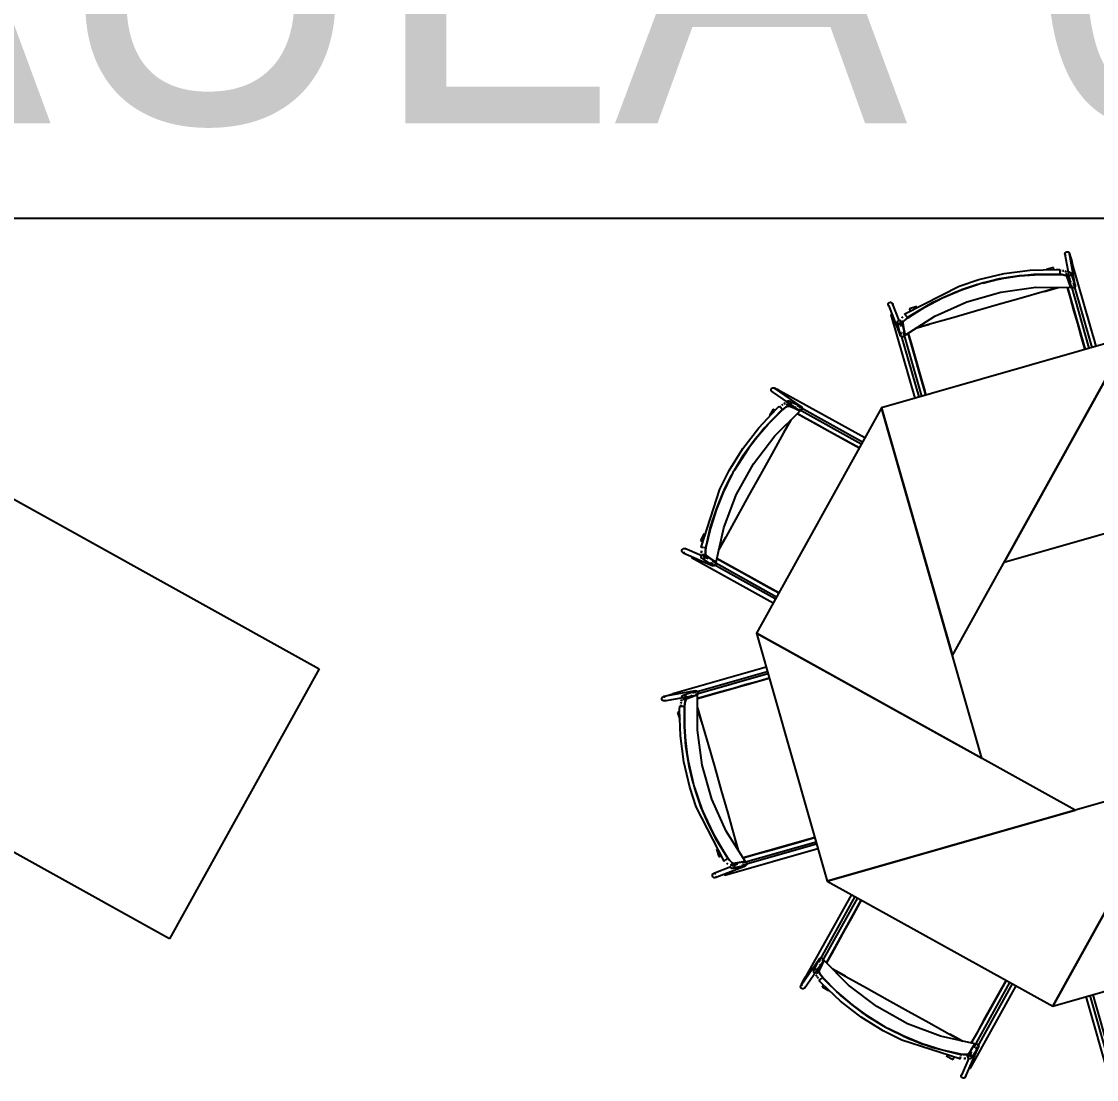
# Model space of a CAD drawing. Header units: metres. Extents: x 2.3 to 42.8, y 0.9 to 31.9.
# Drawn here: x 26.581 to 27.626, y 26.513 to 27.541 of the extents above; entities that cross this region are included whole.
import ezdxf

# ---------------------------------------------------------------- set-up
doc = ezdxf.new("R2010")
doc.units = ezdxf.units.M
for name, color, linetype in [('ARREDI', 9, 'Continuous'), ('PARETI_STRUTTURE', 7, 'Continuous'), ('WAYFINDING_RIQUADRI', 7, 'Continuous'), ('WAYFINDING_TESTI', 7, 'Continuous')]:
    doc.layers.add(name, color=color, linetype=linetype)

msp = doc.modelspace()

# ---------------------------------------------------------------- linework, layer by layer
at = {"layer": 'ARREDI'}
for points in [[(27.5964, 27.3134), (27.5958, 27.3138), (27.5954, 27.3144), (27.5952, 27.3149), (27.5952, 27.3149), (27.5952, 27.3151), (27.5953, 27.3159), (27.5956, 27.3166)], [(27.5956, 27.3166), (27.5962, 27.3171), (27.5969, 27.3174), (27.5976, 27.3174), (27.5983, 27.3172), (27.5989, 27.3168), (27.5994, 27.3162), (27.5995, 27.3157), (27.5995, 27.3157), (27.5995, 27.3154), (27.5995, 27.3147), (27.5991, 27.314)], [(27.584, 27.302), (27.584, 27.302)], [(27.6015, 27.3063), (27.6008, 27.3061)], [(27.6022, 27.3066), (27.602, 27.3065), (27.6015, 27.3063)], [(27.6023, 27.3066), (27.6023, 27.3066)], [(27.4375, 27.248), (27.4386, 27.2422), (27.4398, 27.2364), (27.4687, 27.2547), (27.5, 27.2687), (27.5329, 27.2781), (27.5669, 27.2828), (27.6011, 27.2826), (27.599, 27.2881), (27.5969, 27.2936), (27.5962, 27.2942), (27.5946, 27.2947), (27.5923, 27.2951), (27.5899, 27.2953)], [(27.5898, 27.2953), (27.5703, 27.2954), (27.5509, 27.2939), (27.5317, 27.2909), (27.5155, 27.2869)], [(27.5155, 27.2869), (27.5317, 27.2909), (27.551, 27.2939), (27.5704, 27.2954), (27.5899, 27.2953)], [(27.5846, 27.2999), (27.5844, 27.3006), (27.5842, 27.3013), (27.5841, 27.3017), (27.584, 27.302)], [(27.5899, 27.2953), (27.5925, 27.2951), (27.5947, 27.2947), (27.5963, 27.2942), (27.5969, 27.2936)], [(27.5902, 27.297), (27.5902, 27.2964), (27.5901, 27.2959), (27.5901, 27.2957)], [(27.5903, 27.2992), (27.5903, 27.2985), (27.5902, 27.2977), (27.5902, 27.297)], [(27.5914, 27.2991), (27.5903, 27.2992)], [(27.5903, 27.2991), (27.5914, 27.2991)], [(27.5904, 27.2999), (27.5904, 27.2997)], [(27.5927, 27.2989), (27.5938, 27.2987)], [(27.594, 27.2987), (27.5928, 27.2989)], [(27.595, 27.2985), (27.5966, 27.298)], [(27.5966, 27.298), (27.595, 27.2985)], [(27.6006, 27.2946), (27.6001, 27.294), (27.5994, 27.2937), (27.5986, 27.2937), (27.5979, 27.2939), (27.5973, 27.2943), (27.5973, 27.2943), (27.5969, 27.2949), (27.5968, 27.295), (27.5967, 27.2956), (27.5968, 27.2963), (27.5971, 27.297)], [(27.5977, 27.2975), (27.5984, 27.2978), (27.5991, 27.2979), (27.5998, 27.2977), (27.6004, 27.2973), (27.6005, 27.2972), (27.6008, 27.2967), (27.6009, 27.2965), (27.601, 27.296), (27.6009, 27.2952), (27.6006, 27.2946)], [(27.5978, 27.296), (27.5994, 27.292), (27.6, 27.2904)], [(27.5887, 27.2827), (27.5749, 27.2787), (27.5528, 27.2724), (27.5306, 27.266), (27.5084, 27.2597), (27.4862, 27.2533), (27.464, 27.247), (27.4503, 27.2431)], [(27.5101, 27.2854), (27.4946, 27.2803)], [(27.4946, 27.2803), (27.5101, 27.2854)], [(27.5753, 27.2788), (27.5887, 27.2827)], [(27.6147, 27.2229), (27.6111, 27.2353), (27.6076, 27.2477), (27.604, 27.2602), (27.6005, 27.2726), (27.5976, 27.2826)], [(27.6005, 27.2889), (27.6009, 27.288)], [(27.6013, 27.2849), (27.6011, 27.2826)], [(27.6049, 27.2831), (27.6043, 27.2826), (27.6036, 27.2823), (27.6029, 27.2822), (27.6022, 27.2824), (27.6016, 27.2829), (27.6012, 27.2835)], [(27.6034, 27.2865), (27.6041, 27.2863), (27.6047, 27.2858), (27.6051, 27.2852), (27.6053, 27.2847), (27.6053, 27.2845), (27.6052, 27.2838), (27.6049, 27.2831)], [(27.4426, 27.2532), (27.459, 27.2635), (27.4763, 27.2726), (27.494, 27.28)], [(27.494, 27.2801), (27.4764, 27.2726), (27.4591, 27.2636), (27.4427, 27.2533)], [(26.2406, 27.2619), (26.8705, 26.9121)], [(27.4248, 27.2642), (27.4242, 27.2646), (27.4237, 27.2652), (27.4236, 27.2654), (27.4236, 27.2654), (27.4235, 27.2659), (27.4235, 27.2666), (27.4238, 27.2673), (27.4243, 27.2679), (27.425, 27.2682), (27.4257, 27.2683), (27.4265, 27.2682)], [(27.4265, 27.2682), (27.4271, 27.2678), (27.4276, 27.2672), (27.4277, 27.267), (27.4277, 27.267), (27.4278, 27.2665), (27.4278, 27.2658), (27.4275, 27.2651)], [(27.444, 27.2619), (27.4441, 27.2617), (27.4442, 27.2612), (27.4444, 27.2606), (27.4446, 27.2599)], [(27.4269, 27.2564), (27.4264, 27.2563), (27.4262, 27.2562), (27.4261, 27.2562), (27.4261, 27.2562)], [(27.4276, 27.2566), (27.4269, 27.2564)], [(27.4339, 27.2469), (27.4332, 27.2473), (27.4328, 27.2479), (27.4326, 27.2484), (27.4325, 27.2486), (27.4326, 27.2492), (27.4326, 27.2493), (27.4329, 27.25), (27.4334, 27.2505), (27.434, 27.2508)], [(27.4362, 27.2504), (27.4366, 27.2498), (27.4368, 27.2493), (27.4368, 27.2491), (27.4368, 27.2484), (27.4368, 27.2484), (27.4365, 27.2477), (27.436, 27.2472), (27.4354, 27.2468), (27.4346, 27.2467), (27.4339, 27.2469)], [(27.4363, 27.2453), (27.4352, 27.2511)], [(27.4375, 27.2541), (27.4365, 27.2532)], [(27.4366, 27.2532), (27.4375, 27.2541)], [(27.4426, 27.2532), (27.4406, 27.2517), (27.4389, 27.2502), (27.4378, 27.2489), (27.4375, 27.248)], [(27.4375, 27.248), (27.4378, 27.2488), (27.4388, 27.2501), (27.4405, 27.2516), (27.4426, 27.2532)], [(27.4414, 27.2545), (27.441, 27.2551), (27.4406, 27.2557), (27.4402, 27.2562), (27.4399, 27.2566), (27.4397, 27.2568), (27.4397, 27.2569), (27.4397, 27.2569), (27.4398, 27.2567)], [(27.4422, 27.2534), (27.442, 27.2536), (27.4418, 27.2539), (27.4414, 27.2545)], [(27.4503, 27.2431), (27.4637, 27.2469)], [(27.4363, 27.2349), (27.4357, 27.2353), (27.4352, 27.2358), (27.4351, 27.2361), (27.4351, 27.2361), (27.435, 27.2366), (27.435, 27.2373), (27.4353, 27.238), (27.4358, 27.2386), (27.4364, 27.2389)], [(27.4392, 27.2364), (27.439, 27.2357), (27.4385, 27.2352), (27.4378, 27.2348), (27.4371, 27.2347), (27.4363, 27.2349)], [(27.4398, 27.2364), (27.4379, 27.2388), (27.4398, 27.2364)], [(27.4428, 27.2383), (27.4463, 27.2261), (27.4505, 27.2114), (27.4547, 27.1966), (27.4589, 27.182), (27.46, 27.1781)], [(27.3096, 27.1827), (27.3096, 27.1835), (27.3099, 27.1842), (27.3104, 27.1847), (27.3111, 27.1851), (27.3118, 27.1852), (27.3125, 27.1851), (27.313, 27.1848), (27.313, 27.1848), (27.3132, 27.1847), (27.3136, 27.1841), (27.3139, 27.1834)], [(27.3117, 27.1809), (27.311, 27.181), (27.3105, 27.1813), (27.3105, 27.1813), (27.3103, 27.1814), (27.3099, 27.182), (27.3096, 27.1827)], [(27.321, 27.1796), (27.3207, 27.179)], [(27.3214, 27.1803), (27.3214, 27.1804), (27.3214, 27.1803), (27.3212, 27.18), (27.321, 27.1796)], [(27.2463, 27.0224), (27.2512, 27.0191), (27.2561, 27.0158), (27.2636, 27.0492), (27.2758, 27.0813), (27.2925, 27.1112), (27.3132, 27.1385), (27.3375, 27.1626), (27.3322, 27.165), (27.3268, 27.1674), (27.3259, 27.1673), (27.3244, 27.1665), (27.3225, 27.1652), (27.3206, 27.1636)], [(27.3176, 27.1673), (27.3176, 27.1673)], [(27.3177, 27.1672), (27.3178, 27.167), (27.3182, 27.1667), (27.3186, 27.1662), (27.3191, 27.1656), (27.3196, 27.1651)], [(27.3182, 27.1666), (27.319, 27.1673)], [(27.32, 27.1682), (27.3211, 27.169)], [(27.3211, 27.169), (27.3201, 27.1683)], [(27.3206, 27.1636), (27.3226, 27.1653), (27.3244, 27.1666), (27.3259, 27.1673), (27.3268, 27.1674)], [(27.3219, 27.1695), (27.3234, 27.1703)], [(27.3234, 27.1703), (27.3219, 27.1695)], [(27.3245, 27.1707), (27.3248, 27.1714), (27.3253, 27.172), (27.3259, 27.1724), (27.3266, 27.1725), (27.3267, 27.1725), (27.3274, 27.1723), (27.3275, 27.1723), (27.328, 27.172), (27.3285, 27.1714), (27.3287, 27.1707)], [(27.3287, 27.1707), (27.3287, 27.1699), (27.3284, 27.1692), (27.3279, 27.1686), (27.3273, 27.1683), (27.3266, 27.1682), (27.3258, 27.1683), (27.3257, 27.1684), (27.3252, 27.1687), (27.3248, 27.1693), (27.3245, 27.17)], [(27.3257, 27.1697), (27.3297, 27.168), (27.3312, 27.1673)], [(27.3326, 27.1666), (27.3335, 27.1663)], [(27.3359, 27.1663), (27.3364, 27.1669), (27.337, 27.1673), (27.3378, 27.1674), (27.3385, 27.1672), (27.3389, 27.167), (27.3389, 27.167), (27.3391, 27.1669), (27.3396, 27.1663), (27.3398, 27.1656)], [(27.2739, 27.1051), (27.2826, 27.1194), (27.2941, 27.1352), (27.3068, 27.1499), (27.3206, 27.1636)], [(27.3205, 27.1635), (27.3067, 27.1499), (27.294, 27.1351), (27.2826, 27.1193), (27.2739, 27.1051)], [(27.3136, 27.1632), (27.313, 27.1635), (27.3124, 27.1638), (27.312, 27.1641), (27.3117, 27.1642)], [(27.3196, 27.1651), (27.32, 27.1646), (27.3203, 27.1642), (27.3205, 27.1641)], [(27.3952, 27.1267), (27.3893, 27.1299), (27.378, 27.1362), (27.3667, 27.1425), (27.3554, 27.1488), (27.3441, 27.155), (27.335, 27.1601)], [(27.3361, 27.1643), (27.3375, 27.1626)], [(27.3398, 27.1656), (27.3398, 27.1648), (27.3395, 27.1641), (27.339, 27.1636), (27.3384, 27.1632), (27.3377, 27.1631), (27.3369, 27.1632)], [(27.3287, 27.1538), (27.3217, 27.1413), (27.3106, 27.1212), (27.2994, 27.101), (27.2881, 27.0808), (27.2769, 27.0606), (27.2658, 27.0405), (27.2588, 27.028)], [(27.3219, 27.1416), (27.3287, 27.1538)], [(27.2712, 27.1002), (27.2639, 27.0856)], [(27.2639, 27.0856), (27.2712, 27.1002)], [(27.2636, 27.0851), (27.2564, 27.0673), (27.2506, 27.0487), (27.2462, 27.0298)], [(27.2462, 27.0297), (27.2505, 27.0486), (27.2564, 27.0672), (27.2636, 27.085)], [(27.241, 27.0369), (27.2413, 27.0368), (27.2417, 27.0365), (27.2423, 27.0362), (27.2429, 27.0358)], [(27.2588, 27.028), (27.2655, 27.04)], [(27.2259, 27.0249), (27.2252, 27.0248), (27.2244, 27.0248), (27.2242, 27.0249), (27.2242, 27.0249), (27.2238, 27.0252), (27.2232, 27.0257), (27.223, 27.0264), (27.2229, 27.0272), (27.2231, 27.0279), (27.2236, 27.0285), (27.2242, 27.0289)], [(27.2242, 27.0289), (27.2249, 27.0291), (27.2257, 27.029), (27.2259, 27.0289), (27.2259, 27.0289), (27.2263, 27.0286), (27.2269, 27.0281)], [(27.2324, 27.0201), (27.2325, 27.0202)], [(27.2329, 27.0209), (27.2326, 27.0205), (27.2325, 27.0202)], [(27.2332, 27.0215), (27.2329, 27.0209)], [(27.2438, 27.0299), (27.243, 27.03), (27.2424, 27.0301), (27.2419, 27.0302), (27.2416, 27.0303), (27.2416, 27.0303), (27.2416, 27.0303), (27.2418, 27.0302)], [(27.2445, 27.0191), (27.2438, 27.0189), (27.2431, 27.019), (27.2425, 27.0192), (27.2424, 27.0193), (27.2419, 27.0198), (27.2419, 27.0198), (27.2416, 27.0205), (27.2416, 27.0213), (27.2418, 27.022), (27.2423, 27.0226)], [(27.242, 27.0246), (27.2419, 27.0255), (27.242, 27.0267)], [(27.242, 27.0267), (27.2419, 27.0254)], [(27.2485, 27.0189), (27.2473, 27.0197), (27.2424, 27.023)], [(27.2436, 27.0232), (27.2444, 27.0231), (27.2449, 27.0228), (27.245, 27.0228), (27.2455, 27.0222), (27.2455, 27.0222), (27.2458, 27.0215), (27.2458, 27.0208), (27.2456, 27.0201), (27.2451, 27.0195), (27.2445, 27.0191)], [(27.2458, 27.0295), (27.2456, 27.0296), (27.2451, 27.0297), (27.2445, 27.0298)], [(27.2462, 27.0224), (27.2459, 27.0232), (27.2457, 27.0249), (27.2458, 27.0271), (27.2462, 27.0296)], [(27.2462, 27.0297), (27.2459, 27.0272), (27.2458, 27.0249), (27.2459, 27.0233), (27.2463, 27.0224)], [(27.2547, 27.0123), (27.254, 27.0121), (27.2533, 27.0122), (27.253, 27.0123), (27.253, 27.0123), (27.2526, 27.0126), (27.2521, 27.0131), (27.2518, 27.0138), (27.2518, 27.0145), (27.252, 27.0153)], [(27.2561, 27.0158), (27.2531, 27.0163), (27.2561, 27.0158)], [(27.2552, 27.016), (27.2557, 27.0155), (27.256, 27.0148), (27.256, 27.014), (27.2558, 27.0133), (27.2554, 27.0127), (27.2547, 27.0123)], [(27.2568, 27.0193), (27.268, 27.0131), (27.2814, 27.0057), (27.2948, 26.9983), (27.3081, 26.9909), (27.317, 26.9859)], [(26.7249, 26.6498), (26.095, 26.9996)], [(26.8705, 26.9121), (26.7249, 26.6498)], [(27.3078, 26.903), (27.298, 26.9002), (27.2855, 26.8967), (27.2731, 26.8931), (27.2607, 26.8896), (27.2482, 26.886), (27.2382, 26.8832)], [(27.2043, 26.8812), (27.2037, 26.8817), (27.2034, 26.8824), (27.2034, 26.8832), (27.2036, 26.8839), (27.204, 26.8845), (27.2046, 26.8849), (27.2051, 26.8851), (27.2054, 26.8851), (27.2061, 26.885), (27.2068, 26.8847)], [(27.2143, 26.8878), (27.2143, 26.8878)], [(27.2143, 26.8878), (27.2143, 26.8875), (27.2145, 26.887)], [(27.2145, 26.887), (27.2147, 26.8864)], [(27.2233, 26.8833), (27.223, 26.8839), (27.2229, 26.8847), (27.2231, 26.8854), (27.2235, 26.886), (27.2236, 26.886), (27.2241, 26.8864), (27.2243, 26.8865), (27.2249, 26.8866), (27.2256, 26.8865), (27.2263, 26.8862)], [(27.2263, 26.8862), (27.2268, 26.8856), (27.2271, 26.8849), (27.2271, 26.8842), (27.2269, 26.8835), (27.2265, 26.8829), (27.2265, 26.8829), (27.2259, 26.8825), (27.2258, 26.8824), (27.2252, 26.8823), (27.2245, 26.8824), (27.2238, 26.8827)], [(27.2248, 26.8834), (27.2289, 26.8849), (27.2304, 26.8855)], [(27.2728, 26.7231), (27.2786, 26.7242), (27.2844, 26.7253), (27.2661, 26.7543), (27.2521, 26.7855), (27.2427, 26.8185), (27.238, 26.8525), (27.2382, 26.8867), (27.2327, 26.8846), (27.2272, 26.8825), (27.2266, 26.8818), (27.2261, 26.8802), (27.2257, 26.8779), (27.2255, 26.8755)], [(27.2319, 26.8861), (27.2328, 26.8864)], [(27.2343, 26.8889), (27.2345, 26.8897), (27.235, 26.8903), (27.2356, 26.8907), (27.2361, 26.8908), (27.2363, 26.8908), (27.2371, 26.8908), (27.2377, 26.8904)], [(27.236, 26.8869), (27.2382, 26.8867)], [(27.2377, 26.8904), (27.2383, 26.8899), (27.2386, 26.8892), (27.2386, 26.8885), (27.2384, 26.8877), (27.238, 26.8871), (27.2373, 26.8867)], [(27.2074, 26.882), (27.207, 26.8814), (27.2064, 26.881), (27.2059, 26.8808), (27.2059, 26.8808), (27.2057, 26.8808), (27.2049, 26.8809), (27.2042, 26.8812)], [(27.2209, 26.8759), (27.2212, 26.8759)], [(27.2217, 26.8759), (27.2218, 26.877)], [(27.2218, 26.877), (27.2217, 26.8759)], [(27.2217, 26.8759), (27.2223, 26.8758), (27.2231, 26.8758), (27.2238, 26.8758)], [(27.2221, 26.8796), (27.2219, 26.8784)], [(27.2219, 26.8783), (27.2221, 26.8794)], [(27.2228, 26.8822), (27.2223, 26.8806)], [(27.2223, 26.8805), (27.2228, 26.8821)], [(27.2238, 26.8758), (27.2244, 26.8757), (27.2249, 26.8757), (27.2251, 26.8757)], [(27.2339, 26.8011), (27.2299, 26.8173), (27.2269, 26.8366), (27.2254, 26.856), (27.2255, 26.8755)], [(27.2255, 26.8753), (27.2254, 26.8559), (27.2269, 26.8365), (27.23, 26.8173), (27.2339, 26.8011)], [(27.2255, 26.8755), (27.2257, 26.878), (27.2261, 26.8802), (27.2266, 26.8818), (27.2272, 26.8825)], [(27.242, 26.8609), (27.2382, 26.8743)], [(27.2382, 26.8743), (27.2421, 26.8605), (27.2484, 26.8384), (27.2548, 26.8162), (27.2611, 26.7939), (27.2675, 26.7717), (27.2738, 26.7496), (27.2777, 26.7358)], [(27.2209, 26.8702), (27.2202, 26.87), (27.2195, 26.8698), (27.2191, 26.8697), (27.2188, 26.8696)], [(27.2188, 26.8696), (27.2188, 26.8696)], [(27.2354, 26.7957), (27.2405, 26.7802)], [(27.2406, 26.7802), (27.2354, 26.7957)], [(27.2408, 26.7796), (27.2482, 26.7619), (27.2572, 26.7447), (27.2676, 26.7282)], [(27.2676, 26.7281), (27.2573, 26.7446), (27.2483, 26.7619), (27.2408, 26.7796)], [(27.2777, 26.7358), (27.2739, 26.7493)], [(27.2825, 26.7283), (27.2948, 26.7318), (27.3095, 26.736), (27.3242, 26.7402), (27.3388, 26.7444), (27.3521, 26.7482)], [(27.2589, 26.7296), (27.2591, 26.7297), (27.2596, 26.7298), (27.2602, 26.73), (27.2609, 26.7302)], [(27.2674, 26.7277), (27.2673, 26.7276), (27.2669, 26.7273), (27.2663, 26.727)], [(27.2728, 26.723), (27.272, 26.7233), (27.2707, 26.7244), (27.2692, 26.7261), (27.2676, 26.7281)], [(27.2677, 26.7281), (27.2691, 26.7262), (27.2707, 26.7245), (27.2719, 26.7234), (27.2728, 26.723)], [(27.2664, 26.727), (27.2658, 26.7266), (27.2651, 26.7261), (27.2646, 26.7257), (27.2642, 26.7254), (27.264, 26.7253), (27.2639, 26.7253), (27.2639, 26.7253), (27.2641, 26.7254)], [(27.2676, 26.7221), (27.2667, 26.7231)], [(27.2667, 26.723), (27.2676, 26.7221)], [(27.2769, 26.7221), (27.2755, 26.7219), (27.2697, 26.7207)], [(27.2739, 26.7194), (27.2735, 26.7188), (27.273, 26.7184), (27.2724, 26.7181), (27.2723, 26.7181), (27.2716, 26.7181), (27.2715, 26.7181), (27.2709, 26.7184), (27.2703, 26.7189), (27.27, 26.7196)], [(27.2704, 26.7217), (27.271, 26.7222), (27.2715, 26.7224), (27.2717, 26.7224), (27.2724, 26.7224), (27.2731, 26.7221), (27.2736, 26.7216), (27.274, 26.7209), (27.2741, 26.7202), (27.2739, 26.7195)], [(27.2859, 26.7219), (27.2855, 26.7212), (27.285, 26.7208), (27.2847, 26.7207), (27.2847, 26.7207), (27.2843, 26.7206), (27.2835, 26.7206), (27.2828, 26.7209), (27.2823, 26.7214), (27.2819, 26.722)], [(27.2844, 26.7253), (27.282, 26.7235), (27.2844, 26.7253)], [(27.2844, 26.7248), (27.2851, 26.7245), (27.2856, 26.724), (27.286, 26.7234), (27.2861, 26.7226), (27.2859, 26.7219)], [(27.2566, 26.7104), (27.2562, 26.7098), (27.2556, 26.7093), (27.2554, 26.7092), (27.2554, 26.7092), (27.2549, 26.7091), (27.2542, 26.7091), (27.2535, 26.7094), (27.2529, 26.7099), (27.2526, 26.7106), (27.2525, 26.7113), (27.2526, 26.712)], [(27.2526, 26.712), (27.253, 26.7127), (27.2536, 26.7131), (27.2538, 26.7132), (27.2538, 26.7132), (27.2543, 26.7134), (27.2551, 26.7133), (27.2558, 26.7131)], [(27.2642, 26.7131), (27.2644, 26.7125)], [(27.2644, 26.7125), (27.2645, 26.712), (27.2646, 26.7117), (27.2646, 26.7117), (27.2646, 26.7117)], [(27.3973, 26.6874), (27.3936, 26.6808), (27.3873, 26.6695), (27.381, 26.6581), (27.3748, 26.6469), (27.3685, 26.6355), (27.3634, 26.6264)], [(27.3572, 26.6273), (27.3566, 26.6278), (27.3562, 26.6284), (27.3561, 26.6292), (27.3563, 26.6299), (27.3565, 26.6303), (27.3565, 26.6304), (27.3566, 26.6306), (27.3572, 26.631), (27.3579, 26.6312)], [(27.5011, 26.5377), (27.5044, 26.5426), (27.5077, 26.5475), (27.4743, 26.555), (27.4423, 26.5672), (27.4123, 26.5839), (27.385, 26.6046), (27.3609, 26.6289), (27.3585, 26.6236), (27.3561, 26.6182), (27.3562, 26.6173), (27.357, 26.6158), (27.3583, 26.6139), (27.3599, 26.612)], [(27.3569, 26.624), (27.3573, 26.6249)], [(27.3579, 26.6312), (27.3587, 26.6312), (27.3594, 26.631), (27.3599, 26.6305), (27.3603, 26.6298), (27.3604, 26.6291), (27.3603, 26.6283)], [(27.3592, 26.6275), (27.3609, 26.6289)], [(27.3432, 26.6128), (27.3432, 26.6128), (27.3432, 26.6128), (27.3435, 26.6126), (27.3439, 26.6124)], [(27.3528, 26.6159), (27.3521, 26.6162), (27.3515, 26.6167), (27.3512, 26.6173), (27.351, 26.6181), (27.351, 26.6181), (27.3512, 26.6188), (27.3512, 26.6189), (27.3515, 26.6194), (27.3521, 26.6199), (27.3528, 26.6201)], [(27.3528, 26.6201), (27.3536, 26.6201), (27.3543, 26.6198), (27.3549, 26.6193), (27.3552, 26.6187), (27.3553, 26.618), (27.3552, 26.6173), (27.3552, 26.6171), (27.3548, 26.6166), (27.3543, 26.6162), (27.3535, 26.6159)], [(27.3532, 26.6148), (27.354, 26.6134)], [(27.354, 26.6133), (27.3533, 26.6148)], [(27.3538, 26.6171), (27.3555, 26.6211), (27.3562, 26.6226)], [(27.3553, 26.6114), (27.3545, 26.6126)], [(27.3545, 26.6125), (27.3553, 26.6115)], [(27.3599, 26.612), (27.3582, 26.614), (27.3569, 26.6158), (27.3562, 26.6173), (27.3561, 26.6182)], [(27.3819, 26.6133), (27.3697, 26.6201)], [(27.3697, 26.6201), (27.3822, 26.6131), (27.4023, 26.602), (27.4225, 26.5908), (27.4427, 26.5795), (27.4629, 26.5683), (27.483, 26.5572), (27.4955, 26.5502)], [(27.3408, 26.601), (27.34, 26.601), (27.3393, 26.6013), (27.3388, 26.6018), (27.3384, 26.6025), (27.3383, 26.6032), (27.3384, 26.604), (27.3387, 26.6044), (27.3387, 26.6044), (27.3388, 26.6046), (27.3394, 26.605), (27.3401, 26.6053)], [(27.3426, 26.6031), (27.3425, 26.6024), (27.3422, 26.6019), (27.3422, 26.6019), (27.3421, 26.6017), (27.3415, 26.6013), (27.3408, 26.601)], [(27.3439, 26.6124), (27.3445, 26.6121)], [(27.3569, 26.6096), (27.3562, 26.6104)], [(27.3563, 26.6091), (27.3562, 26.609)], [(27.3563, 26.6091), (27.3565, 26.6092), (27.3569, 26.6096), (27.3574, 26.61), (27.3579, 26.6105), (27.3584, 26.611)], [(27.3585, 26.611), (27.3589, 26.6115), (27.3593, 26.6118), (27.3594, 26.6119)], [(27.3603, 26.605), (27.36, 26.6044), (27.3597, 26.6038), (27.3594, 26.6034), (27.3593, 26.6031)], [(27.4184, 26.5653), (27.4041, 26.574), (27.3884, 26.5855), (27.3736, 26.5982), (27.3599, 26.612)], [(27.36, 26.6119), (27.3736, 26.5981), (27.3884, 26.5854), (27.4042, 26.574), (27.4184, 26.5653)], [(27.5042, 26.5483), (27.5104, 26.5594), (27.5178, 26.5728), (27.5252, 26.5862), (27.5327, 26.5995), (27.5381, 26.6093)], [(27.4233, 26.5626), (27.4379, 26.5553)], [(27.4379, 26.5553), (27.4233, 26.5626)], [(27.4384, 26.555), (27.4562, 26.5478), (27.4748, 26.542), (27.4937, 26.5376)], [(27.4939, 26.5376), (27.4749, 26.5419), (27.4563, 26.5478), (27.4385, 26.555)], [(27.4956, 26.5502), (27.4833, 26.557)], [(27.5046, 26.5399), (27.5038, 26.5387), (27.5005, 26.5338)], [(27.5077, 26.5475), (27.5072, 26.5445), (27.5077, 26.5475)], [(27.5075, 26.5466), (27.508, 26.5471), (27.5087, 26.5474), (27.5095, 26.5474), (27.5102, 26.5472), (27.5108, 26.5468), (27.5112, 26.5461)], [(27.5112, 26.5461), (27.5114, 26.5454), (27.5113, 26.5447), (27.5112, 26.5445), (27.5112, 26.5444), (27.5109, 26.544), (27.5104, 26.5435), (27.5097, 26.5432), (27.509, 26.5432), (27.5082, 26.5434)], [(27.4866, 26.5324), (27.4867, 26.5327), (27.487, 26.5331), (27.4873, 26.5337), (27.4877, 26.5343)], [(27.4936, 26.5352), (27.4935, 26.5344), (27.4934, 26.5338), (27.4933, 26.5333), (27.4932, 26.533), (27.4932, 26.533), (27.4932, 26.533), (27.4933, 26.5332)], [(27.494, 26.5372), (27.4939, 26.537), (27.4939, 26.5365), (27.4937, 26.5359)], [(27.4939, 26.5376), (27.4963, 26.5373), (27.4986, 26.5372), (27.5003, 26.5373), (27.5011, 26.5377)], [(27.5011, 26.5377), (27.5003, 26.5373), (27.4987, 26.5372), (27.4964, 26.5373), (27.4939, 26.5376)], [(27.4989, 26.5334), (27.498, 26.5333), (27.4968, 26.5334)], [(27.4968, 26.5334), (27.4981, 26.5333)], [(27.5003, 26.535), (27.5004, 26.5358), (27.5007, 26.5363), (27.5008, 26.5364), (27.5013, 26.5369), (27.5013, 26.5369), (27.502, 26.5372), (27.5027, 26.5372), (27.5034, 26.537), (27.504, 26.5366), (27.5044, 26.5359)], [(27.5044, 26.5359), (27.5046, 26.5352), (27.5045, 26.5345), (27.5043, 26.5339), (27.5042, 26.5338), (27.5037, 26.5333), (27.5037, 26.5333), (27.503, 26.533), (27.5022, 26.533), (27.5015, 26.5332), (27.5009, 26.5337)], [(27.502, 26.5246), (27.5026, 26.5243)], [(27.5026, 26.5243), (27.5031, 26.524), (27.5033, 26.5239)], [(27.5034, 26.5239), (27.5033, 26.5239)], [(27.4946, 26.5156), (27.4945, 26.5163), (27.4945, 26.5171), (27.4946, 26.5173), (27.4946, 26.5173), (27.4949, 26.5177), (27.4954, 26.5183)], [(27.4986, 26.5173), (27.4988, 26.5166), (27.4987, 26.5158), (27.4986, 26.5156), (27.4986, 26.5156), (27.4983, 26.5152), (27.4978, 26.5147), (27.4971, 26.5144), (27.4964, 26.5143), (27.4956, 26.5145), (27.495, 26.515), (27.4946, 26.5156)]]:
    msp.add_lwpolyline(points, dxfattribs=at)
for points in [[(27.6578, 27.2347), (27.4169, 27.1658), (27.4858, 26.9249)], [(27.8769, 27.1131), (27.6578, 27.2347), (27.5362, 27.0156)], [(27.4169, 27.1658), (27.2953, 26.9467), (27.5144, 26.8251)], [(27.2953, 26.9467), (27.3642, 26.7058), (27.6051, 26.7747)], [(27.5833, 26.5842), (27.8242, 26.6531), (27.7553, 26.894)], [(27.3642, 26.7058), (27.5833, 26.5842), (27.7049, 26.8033)]]:
    msp.add_lwpolyline(points, close=True, dxfattribs=at)
at = {"layer": 'PARETI_STRUTTURE'}
for points in [[(27.5952, 27.3149), (27.601, 27.2839)], [(27.5995, 27.316), (27.5999, 27.3147), (27.6004, 27.3132), (27.6013, 27.31), (27.6023, 27.3066)], [(27.6053, 27.2847), (27.5995, 27.3157)], [(27.584, 27.302), (27.5772, 27.3001)], [(27.6255, 27.2255), (27.6023, 27.3066)], [(27.5116, 27.2904), (27.5363, 27.2961), (27.5613, 27.2993), (27.5866, 27.3001), (27.5904, 27.3)], [(27.5901, 27.2957), (27.565, 27.2953), (27.5401, 27.2924), (27.5156, 27.287), (27.5128, 27.2862)], [(27.6008, 27.284), (27.6007, 27.2841), (27.6007, 27.2843), (27.6006, 27.2844), (27.6006, 27.2845), (27.6006, 27.2846), (27.6005, 27.2847), (27.6005, 27.2849), (27.6004, 27.285), (27.6004, 27.2851), (27.6003, 27.2852), (27.6003, 27.2854), (27.6003, 27.2855), (27.6002, 27.2856), (27.6002, 27.2857), (27.6001, 27.2859), (27.6001, 27.286), (27.6, 27.2861), (27.6, 27.2862), (27.5999, 27.2864), (27.5999, 27.2865), (27.5998, 27.2866), (27.5998, 27.2867), (27.5998, 27.2869), (27.5997, 27.287), (27.5997, 27.2871), (27.5996, 27.2872), (27.5996, 27.2873), (27.5995, 27.2875), (27.5995, 27.2876), (27.5995, 27.2877), (27.5994, 27.2878), (27.5994, 27.288), (27.5993, 27.2881), (27.5993, 27.2882), (27.5992, 27.2883), (27.5992, 27.2885), (27.5991, 27.2886), (27.5991, 27.2887), (27.5991, 27.2888), (27.599, 27.289), (27.599, 27.2891), (27.5989, 27.2892), (27.5989, 27.2893), (27.5988, 27.2894), (27.5988, 27.2896), (27.5988, 27.2897), (27.5987, 27.2898), (27.5987, 27.2899), (27.5986, 27.2901), (27.5986, 27.2902), (27.5985, 27.2903), (27.5985, 27.2904), (27.5984, 27.2906), (27.5984, 27.2907), (27.5983, 27.2908), (27.5983, 27.2909), (27.5983, 27.2911), (27.5982, 27.2912), (27.5982, 27.2913), (27.5981, 27.2914), (27.5981, 27.2915), (27.598, 27.2917), (27.598, 27.2918), (27.598, 27.2919), (27.5979, 27.292), (27.5979, 27.2922), (27.5978, 27.2923), (27.5978, 27.2924), (27.5977, 27.2925), (27.5977, 27.2927), (27.5976, 27.2928), (27.5976, 27.2929), (27.5976, 27.293), (27.5975, 27.2932), (27.5975, 27.2933), (27.5974, 27.2934), (27.5974, 27.2935), (27.5973, 27.2937), (27.5973, 27.2938), (27.5973, 27.2939), (27.5972, 27.294), (27.5972, 27.2941), (27.5971, 27.2943), (27.5971, 27.2944), (27.597, 27.2945), (27.597, 27.2946), (27.5969, 27.2948), (27.5969, 27.2949), (27.5968, 27.295), (27.5968, 27.295)], [(27.5992, 27.2928), (27.5989, 27.2938)], [(27.6009, 27.2965), (27.6049, 27.2855)], [(27.4397, 27.2569), (27.4924, 27.284), (27.5116, 27.2904)], [(27.5128, 27.2862), (27.4891, 27.2781), (27.4663, 27.2677), (27.4447, 27.255), (27.4422, 27.2534)], [(27.5976, 27.2826), (27.6148, 27.2224)], [(27.6189, 27.2236), (27.6015, 27.2845)], [(27.6032, 27.2875), (27.6213, 27.2243)], [(27.4236, 27.2654), (27.4351, 27.2361)], [(27.4341, 27.2505), (27.4277, 27.267)], [(27.4514, 27.2641), (27.444, 27.262)], [(27.4261, 27.2562), (27.4493, 27.1751)], [(27.4351, 27.2361), (27.4351, 27.2369), (27.4351, 27.237), (27.435, 27.2372), (27.435, 27.2373), (27.435, 27.2374), (27.4349, 27.2375), (27.4349, 27.2377), (27.4349, 27.2378), (27.4349, 27.2379), (27.4348, 27.2381), (27.4348, 27.2382), (27.4348, 27.2383), (27.4347, 27.2384), (27.4347, 27.2386), (27.4347, 27.2387), (27.4347, 27.2388), (27.4346, 27.239), (27.4346, 27.2391), (27.4346, 27.2392), (27.4346, 27.2393), (27.4345, 27.2395), (27.4345, 27.2396), (27.4345, 27.2397), (27.4344, 27.2399), (27.4344, 27.24), (27.4344, 27.2401), (27.4344, 27.2402), (27.4343, 27.2404), (27.4343, 27.2405), (27.4343, 27.2406), (27.4342, 27.2408), (27.4342, 27.2409), (27.4342, 27.241), (27.4341, 27.2411), (27.4341, 27.2413), (27.4341, 27.2414), (27.4341, 27.2415), (27.434, 27.2417), (27.434, 27.2418), (27.434, 27.2419), (27.434, 27.242), (27.4339, 27.2422), (27.4339, 27.2423), (27.4339, 27.2424), (27.4338, 27.2425), (27.4338, 27.2427), (27.4338, 27.2428), (27.4338, 27.2429), (27.4337, 27.2431), (27.4337, 27.2432), (27.4337, 27.2433), (27.4336, 27.2434), (27.4336, 27.2436), (27.4336, 27.2437), (27.4336, 27.2438), (27.4335, 27.244), (27.4335, 27.2441), (27.4335, 27.2442), (27.4335, 27.2443), (27.4334, 27.2445), (27.4334, 27.2446), (27.4334, 27.2447), (27.4333, 27.2449), (27.4333, 27.245), (27.4333, 27.2451), (27.4333, 27.2452), (27.4332, 27.2454), (27.4332, 27.2455), (27.4332, 27.2456), (27.4331, 27.2458), (27.4331, 27.2459), (27.4331, 27.246), (27.4331, 27.2461), (27.433, 27.2463), (27.433, 27.2464), (27.433, 27.2465), (27.433, 27.2466), (27.4329, 27.2468), (27.4329, 27.2469), (27.4329, 27.247), (27.4328, 27.2472), (27.4328, 27.2473), (27.4328, 27.2474), (27.4328, 27.2475), (27.4327, 27.2477), (27.4327, 27.2478), (27.4327, 27.2479), (27.4326, 27.2481), (27.4326, 27.2482), (27.4326, 27.2483), (27.4326, 27.2484)], [(27.4364, 27.2446), (27.4347, 27.2489)], [(27.4362, 27.2367), (27.4354, 27.2395)], [(27.4358, 27.2471), (27.4361, 27.2458)], [(27.4368, 27.2493), (27.4393, 27.2378)], [(27.4535, 27.1763), (27.4364, 27.2358)], [(27.4383, 27.2384), (27.4558, 27.177)], [(27.4392, 27.2377), (27.4388, 27.2387)], [(27.46, 27.1781), (27.4428, 27.2383)], [(27.3105, 27.1813), (27.3365, 27.1634)], [(27.3128, 27.185), (27.314, 27.1844), (27.3154, 27.1837), (27.3182, 27.1821), (27.3214, 27.1804)], [(27.3389, 27.167), (27.313, 27.1848)], [(27.4006, 27.1364), (27.3214, 27.1804)], [(27.2688, 27.1048), (27.2821, 27.1263), (27.2976, 27.1463), (27.3149, 27.1647), (27.3176, 27.1673)], [(27.3363, 27.1633), (27.3362, 27.1634), (27.336, 27.1635), (27.3359, 27.1635), (27.3358, 27.1636), (27.3357, 27.1636), (27.3356, 27.1637), (27.3355, 27.1637), (27.3353, 27.1638), (27.3352, 27.1638), (27.3351, 27.1639), (27.335, 27.164), (27.3349, 27.164), (27.3347, 27.1641), (27.3346, 27.1641), (27.3345, 27.1642), (27.3344, 27.1642), (27.3343, 27.1643), (27.3341, 27.1644), (27.334, 27.1644), (27.3339, 27.1645), (27.3338, 27.1645), (27.3337, 27.1646), (27.3336, 27.1646), (27.3334, 27.1647), (27.3333, 27.1647), (27.3332, 27.1648), (27.3331, 27.1649), (27.333, 27.1649), (27.3328, 27.165), (27.3327, 27.165), (27.3326, 27.1651), (27.3325, 27.1651), (27.3324, 27.1652), (27.3323, 27.1652), (27.3321, 27.1653), (27.332, 27.1654), (27.3319, 27.1654), (27.3318, 27.1655), (27.3317, 27.1655), (27.3315, 27.1656), (27.3314, 27.1656), (27.3313, 27.1657), (27.3312, 27.1658), (27.3311, 27.1658), (27.331, 27.1659), (27.3308, 27.1659), (27.3307, 27.166), (27.3306, 27.166), (27.3305, 27.1661), (27.3304, 27.1661), (27.3302, 27.1662), (27.3301, 27.1663), (27.33, 27.1663), (27.3299, 27.1664), (27.3298, 27.1664), (27.3296, 27.1665), (27.3295, 27.1665), (27.3294, 27.1666), (27.3293, 27.1666), (27.3292, 27.1667), (27.329, 27.1668), (27.3289, 27.1668), (27.3288, 27.1669), (27.3287, 27.1669), (27.3286, 27.167), (27.3285, 27.1671), (27.3283, 27.1671), (27.3282, 27.1672), (27.3281, 27.1672), (27.328, 27.1673), (27.3279, 27.1673), (27.3277, 27.1674), (27.3276, 27.1674), (27.3275, 27.1675), (27.3274, 27.1676), (27.3273, 27.1676), (27.3272, 27.1677), (27.327, 27.1677), (27.3269, 27.1678), (27.3268, 27.1678), (27.3267, 27.1679), (27.3266, 27.1679), (27.3264, 27.168), (27.3263, 27.1681), (27.3262, 27.1681), (27.3261, 27.1682), (27.326, 27.1682), (27.3259, 27.1683), (27.3257, 27.1683), (27.3257, 27.1684)], [(27.3275, 27.1723), (27.3381, 27.1673)], [(27.3297, 27.168), (27.328, 27.1689)], [(27.3355, 27.1676), (27.3985, 27.1326)], [(27.3205, 27.164), (27.303, 27.146), (27.2875, 27.1263), (27.274, 27.1052), (27.2725, 27.1027)], [(27.3117, 27.1642), (27.3082, 27.158)], [(27.335, 27.1601), (27.3952, 27.1267)], [(27.3973, 27.1304), (27.3365, 27.1642)], [(27.2416, 27.0303), (27.2597, 27.0867), (27.2688, 27.1048)], [(27.2725, 27.1027), (27.2615, 27.0802), (27.2528, 27.0567), (27.2464, 27.0324), (27.2458, 27.0295)], [(27.2447, 27.0436), (27.241, 27.0369)], [(27.2242, 27.0249), (27.253, 27.0123)], [(27.2422, 27.0218), (27.2259, 27.0289)], [(27.2324, 27.0201), (27.3116, 26.9762)], [(27.2479, 27.0193), (27.2437, 27.0211)], [(27.2449, 27.0228), (27.2548, 27.0165)], [(27.2457, 27.0206), (27.2466, 27.0201)], [(27.253, 27.0123), (27.2524, 27.0129), (27.2523, 27.0129), (27.2522, 27.013), (27.2521, 27.0131), (27.252, 27.0131), (27.2519, 27.0132), (27.2518, 27.0133), (27.2517, 27.0134), (27.2515, 27.0134), (27.2514, 27.0135), (27.2513, 27.0136), (27.2512, 27.0136), (27.2511, 27.0137), (27.251, 27.0138), (27.2509, 27.0139), (27.2508, 27.0139), (27.2507, 27.014), (27.2505, 27.0141), (27.2504, 27.0141), (27.2503, 27.0142), (27.2502, 27.0143), (27.2501, 27.0143), (27.25, 27.0144), (27.2499, 27.0145), (27.2498, 27.0146), (27.2497, 27.0146), (27.2496, 27.0147), (27.2494, 27.0148), (27.2493, 27.0148), (27.2492, 27.0149), (27.2491, 27.015), (27.249, 27.0151), (27.2489, 27.0151), (27.2488, 27.0152), (27.2487, 27.0153), (27.2486, 27.0153), (27.2484, 27.0154), (27.2483, 27.0155), (27.2482, 27.0156), (27.2481, 27.0156), (27.248, 27.0157), (27.2479, 27.0158), (27.2478, 27.0158), (27.2477, 27.0159), (27.2476, 27.016), (27.2475, 27.0161), (27.2473, 27.0161), (27.2472, 27.0162), (27.2471, 27.0163), (27.247, 27.0163), (27.2469, 27.0164), (27.2468, 27.0165), (27.2467, 27.0166), (27.2466, 27.0166), (27.2465, 27.0167), (27.2463, 27.0168), (27.2462, 27.0168), (27.2461, 27.0169), (27.246, 27.017), (27.2459, 27.017), (27.2458, 27.0171), (27.2457, 27.0172), (27.2456, 27.0173), (27.2455, 27.0173), (27.2454, 27.0174), (27.2453, 27.0175), (27.2451, 27.0175), (27.245, 27.0176), (27.2449, 27.0177), (27.2448, 27.0178), (27.2447, 27.0178), (27.2446, 27.0179), (27.2445, 27.018), (27.2444, 27.018), (27.2443, 27.0181), (27.2441, 27.0182), (27.244, 27.0183), (27.2439, 27.0183), (27.2438, 27.0184), (27.2437, 27.0185), (27.2436, 27.0185), (27.2435, 27.0186), (27.2434, 27.0187), (27.2433, 27.0188), (27.2432, 27.0188), (27.243, 27.0189), (27.2429, 27.019), (27.2428, 27.019), (27.2427, 27.0191), (27.2426, 27.0192), (27.2425, 27.0192)], [(27.2534, 27.0135), (27.2508, 27.0149)], [(27.3137, 26.98), (27.2535, 27.0134)], [(27.2536, 27.0162), (27.3149, 26.9821)], [(27.2548, 27.0163), (27.2538, 27.0167)], [(27.317, 26.9859), (27.2569, 27.0193)], [(27.3047, 26.9137), (27.2142, 26.8879)], [(27.2333, 26.8888), (27.3059, 26.9096)], [(27.3066, 26.9072), (27.2363, 26.8871)], [(27.2382, 26.8831), (27.3078, 26.903)], [(27.2048, 26.885), (27.2061, 26.8855), (27.2077, 26.8859), (27.2108, 26.8868), (27.2142, 26.8878)], [(27.2361, 26.8908), (27.2051, 26.8851)], [(27.2059, 26.8808), (27.2369, 26.8866)], [(27.2243, 26.8865), (27.2353, 26.8904)], [(27.2368, 26.8863), (27.2367, 26.8863), (27.2366, 26.8863), (27.2364, 26.8862), (27.2363, 26.8862), (27.2362, 26.8861), (27.2361, 26.8861), (27.2359, 26.886), (27.2358, 26.886), (27.2357, 26.8859), (27.2356, 26.8859), (27.2354, 26.8859), (27.2353, 26.8858), (27.2352, 26.8858), (27.2351, 26.8857), (27.235, 26.8857), (27.2348, 26.8856), (27.2347, 26.8856), (27.2346, 26.8856), (27.2345, 26.8855), (27.2343, 26.8855), (27.2342, 26.8854), (27.2341, 26.8854), (27.234, 26.8853), (27.2338, 26.8853), (27.2337, 26.8852), (27.2336, 26.8852), (27.2335, 26.8852), (27.2333, 26.8851), (27.2332, 26.8851), (27.2331, 26.885), (27.233, 26.885), (27.2328, 26.8849), (27.2327, 26.8849), (27.2326, 26.8848), (27.2325, 26.8848), (27.2324, 26.8848), (27.2322, 26.8847), (27.2321, 26.8847), (27.232, 26.8846), (27.2319, 26.8846), (27.2317, 26.8845), (27.2316, 26.8845), (27.2315, 26.8844), (27.2314, 26.8844), (27.2312, 26.8844), (27.2311, 26.8843), (27.231, 26.8843), (27.2309, 26.8842), (27.2307, 26.8842), (27.2306, 26.8841), (27.2305, 26.8841), (27.2304, 26.8841), (27.2303, 26.884), (27.2301, 26.884), (27.23, 26.8839), (27.2299, 26.8839), (27.2298, 26.8838), (27.2296, 26.8838), (27.2295, 26.8837), (27.2294, 26.8837), (27.2293, 26.8837), (27.2292, 26.8836), (27.229, 26.8836), (27.2289, 26.8835), (27.2288, 26.8835), (27.2287, 26.8834), (27.2285, 26.8834), (27.2284, 26.8833), (27.2283, 26.8833), (27.2282, 26.8833), (27.228, 26.8832), (27.2279, 26.8832), (27.2278, 26.8831), (27.2277, 26.8831), (27.2275, 26.883), (27.2274, 26.883), (27.2273, 26.8829), (27.2272, 26.8829), (27.227, 26.8829), (27.2269, 26.8828), (27.2268, 26.8828), (27.2267, 26.8827), (27.2266, 26.8827), (27.2264, 26.8826), (27.2263, 26.8826), (27.2262, 26.8826), (27.2261, 26.8825), (27.2259, 26.8825), (27.2258, 26.8824), (27.2258, 26.8824)], [(27.228, 26.8847), (27.227, 26.8844)], [(27.2305, 26.7972), (27.2247, 26.8218), (27.2215, 26.8469), (27.2207, 26.8722), (27.2208, 26.8759)], [(27.2252, 26.8757), (27.2255, 26.8506), (27.2285, 26.8257), (27.2339, 26.8012), (27.2346, 26.7984)], [(27.2188, 26.8696), (27.2208, 26.8627)], [(27.2639, 26.7253), (27.2368, 26.778), (27.2305, 26.7972)], [(27.2346, 26.7984), (27.2427, 26.7747), (27.2532, 26.7519), (27.2658, 26.7302), (27.2675, 26.7278)], [(27.3521, 26.7482), (27.2825, 26.7283)], [(27.2824, 26.7238), (27.3533, 26.7441)], [(27.3539, 26.7417), (27.2843, 26.7218)], [(27.2567, 26.7369), (27.2588, 26.7296)], [(27.2646, 26.7117), (27.3551, 26.7375)], [(27.2704, 26.7197), (27.2538, 26.7132)], [(27.2554, 26.7092), (27.2847, 26.7207)], [(27.2715, 26.7224), (27.283, 26.7249)], [(27.2762, 26.722), (27.2719, 26.7203)], [(27.2847, 26.7207), (27.2839, 26.7206), (27.2838, 26.7206), (27.2837, 26.7206), (27.2835, 26.7206), (27.2834, 26.7205), (27.2833, 26.7205), (27.2831, 26.7205), (27.283, 26.7204), (27.2829, 26.7204), (27.2828, 26.7204), (27.2826, 26.7204), (27.2825, 26.7203), (27.2824, 26.7203), (27.2822, 26.7203), (27.2821, 26.7203), (27.282, 26.7202), (27.2819, 26.7202), (27.2817, 26.7202), (27.2816, 26.7201), (27.2815, 26.7201), (27.2813, 26.7201), (27.2812, 26.7201), (27.2811, 26.72), (27.281, 26.72), (27.2808, 26.72), (27.2807, 26.7199), (27.2806, 26.7199), (27.2804, 26.7199), (27.2803, 26.7199), (27.2802, 26.7198), (27.2801, 26.7198), (27.2799, 26.7198), (27.2798, 26.7197), (27.2797, 26.7197), (27.2795, 26.7197), (27.2794, 26.7197), (27.2793, 26.7196), (27.2792, 26.7196), (27.279, 26.7196), (27.2789, 26.7195), (27.2788, 26.7195), (27.2787, 26.7195), (27.2785, 26.7195), (27.2784, 26.7194), (27.2783, 26.7194), (27.2781, 26.7194), (27.278, 26.7194), (27.2779, 26.7193), (27.2778, 26.7193), (27.2776, 26.7193), (27.2775, 26.7192), (27.2774, 26.7192), (27.2772, 26.7192), (27.2771, 26.7192), (27.277, 26.7191), (27.2769, 26.7191), (27.2767, 26.7191), (27.2766, 26.719), (27.2765, 26.719), (27.2763, 26.719), (27.2762, 26.719), (27.2761, 26.7189), (27.276, 26.7189), (27.2758, 26.7189), (27.2757, 26.7189), (27.2756, 26.7188), (27.2754, 26.7188), (27.2753, 26.7188), (27.2752, 26.7187), (27.2751, 26.7187), (27.2749, 26.7187), (27.2748, 26.7187), (27.2747, 26.7186), (27.2745, 26.7186), (27.2744, 26.7186), (27.2743, 26.7185), (27.2742, 26.7185), (27.274, 26.7185), (27.2739, 26.7185), (27.2738, 26.7184), (27.2737, 26.7184), (27.2735, 26.7184), (27.2734, 26.7184), (27.2733, 26.7183), (27.2731, 26.7183), (27.273, 26.7183), (27.2729, 26.7182), (27.2728, 26.7182), (27.2726, 26.7182), (27.2725, 26.7182), (27.2724, 26.7181)], [(27.2737, 26.7213), (27.2747, 26.7216)], [(27.2841, 26.7217), (27.2813, 26.7209)], [(27.2832, 26.7247), (27.2822, 26.7243)], [(27.3876, 26.6928), (27.3432, 26.6128)], [(27.356, 26.6269), (27.3914, 26.6907)], [(27.3935, 26.6895), (27.3593, 26.6279)], [(27.3634, 26.6264), (27.3973, 26.6874)], [(27.3565, 26.6303), (27.3387, 26.6044)], [(27.3422, 26.6019), (27.3601, 26.6279)], [(27.3512, 26.6189), (27.3563, 26.6295)], [(27.3602, 26.6277), (27.3601, 26.6276), (27.3601, 26.6275), (27.36, 26.6273), (27.3599, 26.6272), (27.3599, 26.6271), (27.3598, 26.627), (27.3598, 26.6269), (27.3597, 26.6267), (27.3597, 26.6266), (27.3596, 26.6265), (27.3596, 26.6264), (27.3595, 26.6263), (27.3594, 26.6261), (27.3594, 26.626), (27.3593, 26.6259), (27.3593, 26.6258), (27.3592, 26.6257), (27.3592, 26.6256), (27.3591, 26.6254), (27.359, 26.6253), (27.359, 26.6252), (27.3589, 26.6251), (27.3589, 26.625), (27.3588, 26.6248), (27.3588, 26.6247), (27.3587, 26.6246), (27.3587, 26.6245), (27.3586, 26.6244), (27.3585, 26.6242), (27.3585, 26.6241), (27.3584, 26.624), (27.3584, 26.6239), (27.3583, 26.6238), (27.3583, 26.6237), (27.3582, 26.6235), (27.3581, 26.6234), (27.3581, 26.6233), (27.358, 26.6232), (27.358, 26.6231), (27.3579, 26.623), (27.3579, 26.6228), (27.3578, 26.6227), (27.3577, 26.6226), (27.3577, 26.6225), (27.3576, 26.6224), (27.3576, 26.6222), (27.3575, 26.6221), (27.3575, 26.622), (27.3574, 26.6219), (27.3574, 26.6218), (27.3573, 26.6216), (27.3572, 26.6215), (27.3572, 26.6214), (27.3571, 26.6213), (27.3571, 26.6212), (27.357, 26.6211), (27.357, 26.6209), (27.3569, 26.6208), (27.3569, 26.6207), (27.3568, 26.6206), (27.3567, 26.6205), (27.3567, 26.6203), (27.3566, 26.6202), (27.3566, 26.6201), (27.3565, 26.62), (27.3565, 26.6199), (27.3564, 26.6197), (27.3563, 26.6196), (27.3563, 26.6195), (27.3562, 26.6194), (27.3562, 26.6193), (27.3561, 26.6191), (27.3561, 26.619), (27.356, 26.6189), (27.356, 26.6188), (27.3559, 26.6187), (27.3558, 26.6186), (27.3558, 26.6184), (27.3557, 26.6183), (27.3557, 26.6182), (27.3556, 26.6181), (27.3556, 26.618), (27.3555, 26.6179), (27.3555, 26.6177), (27.3554, 26.6176), (27.3553, 26.6175), (27.3553, 26.6174), (27.3552, 26.6173), (27.3552, 26.6171), (27.3552, 26.6171)], [(27.3385, 26.6042), (27.3391, 26.6054), (27.3398, 26.6068), (27.3414, 26.6097), (27.3432, 26.6128)], [(27.3555, 26.6211), (27.3546, 26.6194)], [(27.4187, 26.5602), (27.3973, 26.5735), (27.3772, 26.589), (27.3588, 26.6063), (27.3562, 26.609)], [(27.3593, 26.6031), (27.3655, 26.5996)], [(27.3595, 26.6119), (27.3775, 26.5944), (27.3972, 26.5789), (27.4183, 26.5654), (27.4208, 26.564)], [(27.5034, 26.5239), (27.5478, 26.6039)], [(27.5381, 26.6093), (27.5042, 26.5483)], [(27.5073, 26.545), (27.5418, 26.6072)], [(27.544, 26.606), (27.5101, 26.545)], [(27.6156, 26.5935), (27.6386, 26.513)], [(27.6377, 26.532), (27.6198, 26.5946)], [(27.6222, 26.5953), (27.6394, 26.5351)], [(27.4932, 26.533), (27.4368, 26.5511), (27.4187, 26.5602)], [(27.4208, 26.564), (27.4433, 26.5529), (27.4668, 26.5442), (27.4911, 26.5378), (27.494, 26.5372)], [(27.4986, 26.5156), (27.5112, 26.5444)], [(27.5007, 26.5363), (27.507, 26.5462)], [(27.5112, 26.5444), (27.5106, 26.5438), (27.5106, 26.5437), (27.5105, 26.5436), (27.5104, 26.5435), (27.5104, 26.5434), (27.5103, 26.5433), (27.5102, 26.5432), (27.5101, 26.5431), (27.5101, 26.5429), (27.51, 26.5428), (27.5099, 26.5427), (27.5099, 26.5426), (27.5098, 26.5425), (27.5097, 26.5424), (27.5096, 26.5423), (27.5096, 26.5422), (27.5095, 26.5421), (27.5094, 26.5419), (27.5094, 26.5418), (27.5093, 26.5417), (27.5092, 26.5416), (27.5092, 26.5415), (27.5091, 26.5414), (27.509, 26.5413), (27.5089, 26.5412), (27.5089, 26.5411), (27.5088, 26.541), (27.5087, 26.5409), (27.5087, 26.5407), (27.5086, 26.5406), (27.5085, 26.5405), (27.5084, 26.5404), (27.5084, 26.5403), (27.5083, 26.5402), (27.5082, 26.5401), (27.5082, 26.54), (27.5081, 26.5399), (27.508, 26.5397), (27.5079, 26.5396), (27.5079, 26.5395), (27.5078, 26.5394), (27.5077, 26.5393), (27.5077, 26.5392), (27.5076, 26.5391), (27.5075, 26.539), (27.5074, 26.5389), (27.5074, 26.5388), (27.5073, 26.5386), (27.5072, 26.5385), (27.5072, 26.5384), (27.5071, 26.5383), (27.507, 26.5382), (27.5069, 26.5381), (27.5069, 26.538), (27.5068, 26.5379), (27.5067, 26.5378), (27.5067, 26.5376), (27.5066, 26.5375), (27.5065, 26.5374), (27.5065, 26.5373), (27.5064, 26.5372), (27.5063, 26.5371), (27.5062, 26.537), (27.5062, 26.5369), (27.5061, 26.5368), (27.506, 26.5367), (27.506, 26.5365), (27.5059, 26.5364), (27.5058, 26.5363), (27.5057, 26.5362), (27.5057, 26.5361), (27.5056, 26.536), (27.5055, 26.5359), (27.5055, 26.5358), (27.5054, 26.5357), (27.5053, 26.5355), (27.5053, 26.5354), (27.5052, 26.5353), (27.5051, 26.5352), (27.505, 26.5351), (27.505, 26.535), (27.5049, 26.5349), (27.5048, 26.5348), (27.5048, 26.5347), (27.5047, 26.5346), (27.5046, 26.5344), (27.5045, 26.5343), (27.5045, 26.5342), (27.5044, 26.5341), (27.5043, 26.534), (27.5043, 26.5339)], [(27.5072, 26.5462), (27.5068, 26.5452)], [(27.51, 26.5448), (27.5086, 26.5422)], [(27.4799, 26.5361), (27.4866, 26.5324)], [(27.5017, 26.5336), (27.4946, 26.5173)], [(27.5039, 26.5387), (27.5024, 26.5351)], [(27.5029, 26.5371), (27.5038, 26.5387)]]:
    msp.add_lwpolyline(points, dxfattribs=at)
at = {"layer": 'WAYFINDING_RIQUADRI'}
msp.add_lwpolyline([(26.5, 27.35), (28.1, 27.35), (28.1, 27.85), (26.5, 27.85)], close=True, dxfattribs=at)

# ---------------------------------------------------------------- texts
at = {"layer": 'WAYFINDING_TESTI', "insert": (27.3, 27.6), "char_height": 0.32, "attachment_point": 5}
msp.add_mtext('AULA 019', dxfattribs=at)

doc.saveas('drawing.dxf')
